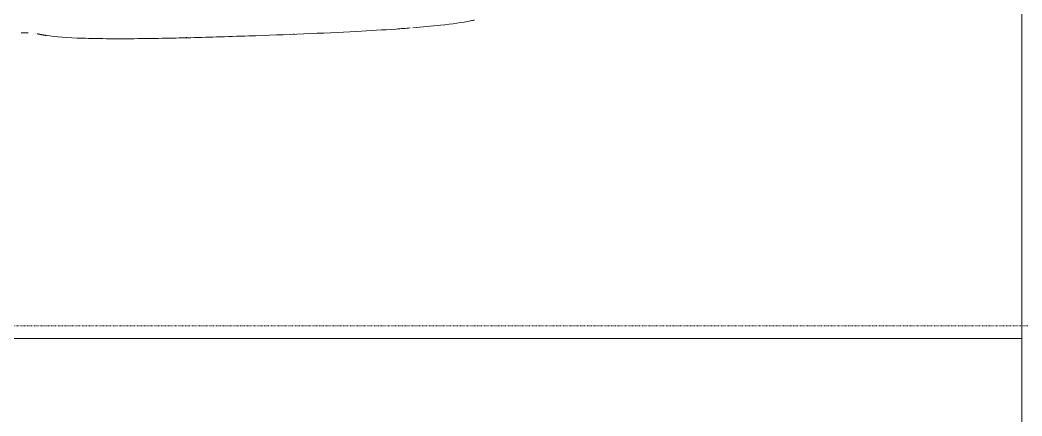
# Model space of a CAD drawing. Extents: x -1417 to 34975, y -245 to 8298.
# Drawn here: x 31141.5 to 31301.3, y 1140.1 to 1203.3 of the extents above; entities that cross this region are included whole.
import ezdxf
from ezdxf.xclip import XClip

# ---------------------------------------------------------------- set-up
doc = ezdxf.new("R2010")
doc.units = 0
doc.header["$XCLIPFRAME"] = 0
doc.linetypes.add('DOT2', pattern=[0.125, 0, -0.125])
doc.layers.get('0').update_dxf_attribs({"color": 9, "lineweight": 9})
for name, color, linetype, lineweight in [('04', 9, 'Continuous', 9), ('06D', 9, 'Continuous', 9), ('20', 9, 'DOT2', 9)]:
    doc.layers.add(name, color=color, linetype=linetype, lineweight=lineweight)

# ---------------------------------------------------------------- blocks, each defined once
blk = doc.blocks.new('p-araba-polo')
for points, degree, knots in [([(0.4758, -0.7941), (0.4779, -0.7946), (0.4931, -0.7978), (0.5106, -0.8003), (0.5297, -0.8023)], 3, [0, 0, 0, 0, 0.124213, 1, 1, 1, 1]), ([(0.578, -0.8067), (0.5852, -0.8073), (0.6136, -0.8094), (0.6943, -0.8142), (0.7938, -0.8181), (0.9022, -0.8216), (0.9869, -0.8238), (1.0486, -0.8241), (1.0808, -0.8236)], 3, [0, 0, 0, 0, 0.049552, 0.182368, 0.511137, 0.607099, 0.78604, 1, 1, 1, 1]), ([(0.5894, -0.8074), (0.5894, -0.8074), (0.5894, -0.8074), (0.5894, -0.8074), (0.5894, -0.8074), (0.5894, -0.8074), (0.5894, -0.8074), (0.5894, -0.8074), (0.5894, -0.8074), (0.5894, -0.8074), (0.5894, -0.8074), (0.5894, -0.8074), (0.5894, -0.8074), (0.5894, -0.8074), (0.5894, -0.8074)], 7, [0, 0, 0, 0, 0, 0, 0, 0, 1, 1, 1, 1, 1, 1, 1, 1, 1, 1, 1, 1, 1, 1, 1]), ([(1.191, -0.8144), (1.1909, -0.8144), (1.1897, -0.8144), (1.1862, -0.8144), (1.1896, -0.8144), (1.1952, -0.8145), (1.1986, -0.8146)], 3, [0, 0, 0, 0, 0.113468, 0.583142, 0.713373, 1, 1, 1, 1]), ([(1.1685, -0.817), (1.1673, -0.8173), (1.1645, -0.8178), (1.1614, -0.8183), (1.1596, -0.8186)], 3, [0, 0, 0, 0, 0.431347, 1, 1, 1, 1]), ([(1.1747, -0.8151), (1.1747, -0.8151), (1.1747, -0.8151), (1.1747, -0.8151), (1.1747, -0.8151), (1.1747, -0.8151), (1.1747, -0.8151), (1.1747, -0.8151), (1.1747, -0.8151), (1.1747, -0.8151), (1.1747, -0.8151)], 5, [0, 0, 0, 0, 0, 0, 1, 1, 1, 1, 1, 1.000001, 1.000001, 1.000001, 1.000001, 1.000001, 1.000001]), ([(1.1747, -0.8151), (1.1747, -0.8151), (1.1747, -0.8151), (1.1747, -0.8151), (1.1747, -0.8151), (1.1747, -0.8151), (1.1747, -0.8151)], 3, [0, 0, 0, 0, 1, 1, 1, 1.000001, 1.000001, 1.000001, 1.000001]), ([(1.1766, -0.815), (1.1766, -0.815), (1.1766, -0.815), (1.1766, -0.815), (1.1766, -0.815), (1.1766, -0.815), (1.1766, -0.815)], 3, [0, 0, 0, 0, 1, 1, 1, 1, 1, 1, 1])]:
    blk.add_open_spline(points, degree=degree, knots=knots)
for points, degree in [([(0.5299, -0.8023), (0.5443, -0.8039), (0.5588, -0.8052), (0.5741, -0.8064)], 3), ([(1.1778, -0.815), (1.1778, -0.815), (1.1778, -0.815), (1.1778, -0.815), (1.1778, -0.815), (1.1778, -0.815), (1.1778, -0.815)], 6), ([(1.1778, -0.815), (1.1778, -0.815), (1.1778, -0.815), (1.1778, -0.815), (1.1778, -0.815), (1.1778, -0.815)], 5), ([(0.7638, -0.8164), (0.7637, -0.8164), (0.7637, -0.8163), (0.7636, -0.8162), (0.7635, -0.8161), (0.7634, -0.8159)], 5), ([(0.7638, -0.8164), (0.7637, -0.8164), (0.7637, -0.8163), (0.7636, -0.8162), (0.7635, -0.8161), (0.7634, -0.8159)], 5), ([(0.9357, -0.8222), (0.9352, -0.8222), (0.9348, -0.8222), (0.9343, -0.8222)], 3), ([(0.9453, -0.8224), (0.9455, -0.8224), (0.9457, -0.8224), (0.9459, -0.8223), (0.9461, -0.8222), (0.9463, -0.8221)], 5), ([(0.9453, -0.8224), (0.9455, -0.8224), (0.9457, -0.8224), (0.9459, -0.8223), (0.9461, -0.8222), (0.9463, -0.8221)], 5), ([(1.0811, -0.8236), (1.0881, -0.8235), (1.0946, -0.8233), (1.1009, -0.8231)], 3), ([(1.1004, -0.8231), (1.1009, -0.8231), (1.1013, -0.8231), (1.1018, -0.8231), (1.1022, -0.823), (1.1026, -0.8229)], 5), ([(1.1026, -0.8229), (1.1022, -0.823), (1.1018, -0.8231), (1.1013, -0.8231), (1.1009, -0.8231), (1.1004, -0.8231)], 5), ([(1.1014, -0.8231), (1.1013, -0.8231), (1.1011, -0.8231), (1.101, -0.8231), (1.1008, -0.8231), (1.1007, -0.8231), (1.1006, -0.8231), (1.1004, -0.8231)], 7), ([(1.1004, -0.8231), (1.1008, -0.8231), (1.1011, -0.8231), (1.1015, -0.8231)], 3), ([(1.1009, -0.8231), (1.1242, -0.8223), (1.1443, -0.821), (1.1589, -0.8187)], 3), ([(1.1596, -0.8186), (1.1593, -0.8187), (1.1591, -0.8187), (1.1588, -0.8188), (1.1585, -0.8188), (1.1583, -0.8188)], 5), ([(1.1596, -0.8186), (1.1593, -0.8187), (1.1591, -0.8187), (1.1588, -0.8188), (1.1585, -0.8188), (1.1583, -0.8188)], 5), ([(1.1589, -0.8187), (1.1624, -0.8182), (1.1655, -0.8176), (1.1686, -0.817)], 3), ([(1.1596, -0.8186), (1.1623, -0.8181), (1.165, -0.8176), (1.1677, -0.8171), (1.1705, -0.8166), (1.1732, -0.816)], 5), ([(1.1686, -0.817), (1.167, -0.8173), (1.1652, -0.8177), (1.1634, -0.818), (1.1615, -0.8183), (1.1596, -0.8186)], 5)]:
    blk.add_open_spline(points, degree=degree)
blk = doc.blocks.new('catikatirevizepergole-krt')
blk.add_lwpolyline([(-30, 450), (-30, 380), (-800, 380), (-800, 450)], close=True)

msp = doc.modelspace()

# ---------------------------------------------------------------- linework, layer by layer
at = {"layer": '06D'}
for points in [[(31301.33, 1152.5), (31301.33, 1402.5), (30801.33, 1402.5), (30801.33, 1152.5)], [(31301.33, 1152.5), (31301.33, 902.5), (30801.33, 902.5), (30801.33, 1152.5)]]:
    msp.add_lwpolyline(points, close=True, dxfattribs=at)

# ---------------------------------------------------------------- block references
at = {"layer": '04'}
ref = msp.add_blockref('p-araba-polo', (31261.57, 1282.69), dxfattribs=dict(at, xscale=-100, yscale=100, zscale=100))
XClip(ref).set_block_clipping_path([(-0.0924763951, -0.9835002962), (4.0650970395, 0.9845199444)])
at = {"layer": '20'}
msp.add_blockref('catikatirevizepergole-krt', (31648.84, 774.5), dxfattribs=at)

doc.saveas('drawing.dxf')
